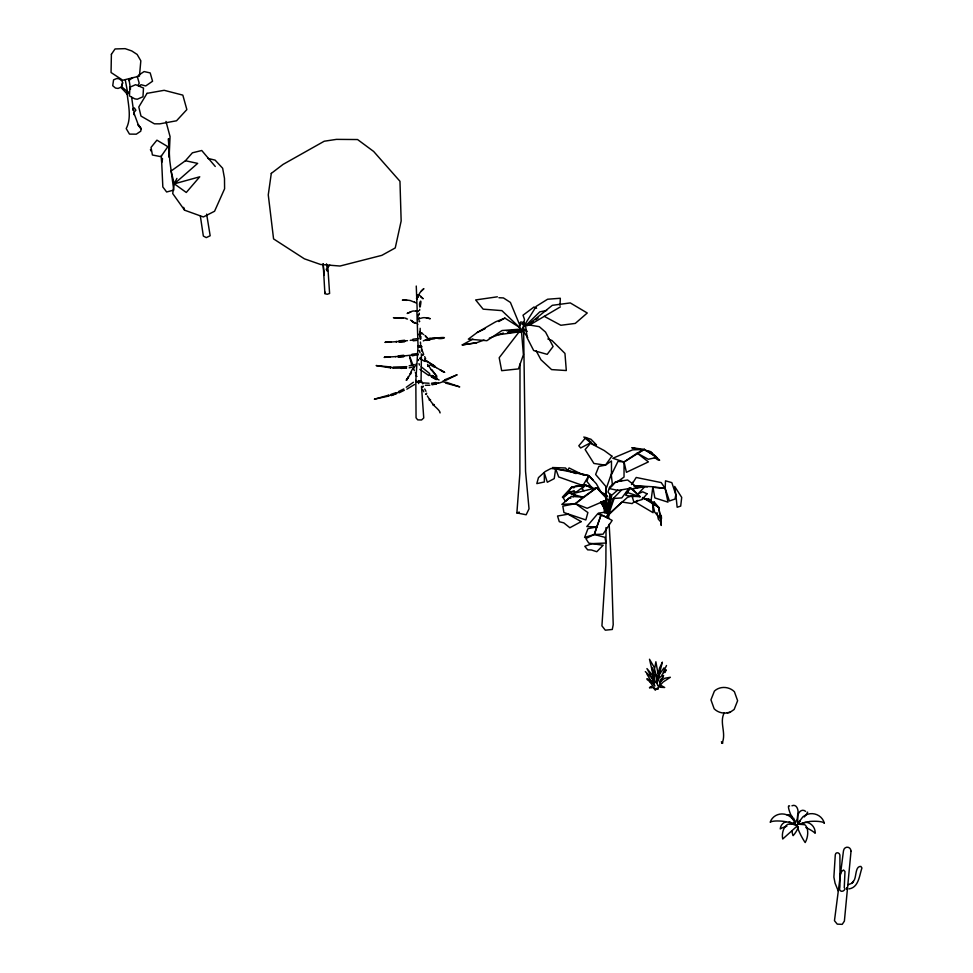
<?xml version="1.0" encoding="UTF-8"?>
<svg xmlns="http://www.w3.org/2000/svg" width="973" height="973" viewBox="0 0 973 973"><rect width="100%" height="100%" fill="white"/><g stroke="black" fill="none" stroke-linecap="round" stroke-linejoin="round"><path stroke-width="1.46" d="M420.141 331.562L420.166 328.327M420.47 339.322L420.458 336.05L420.433 339.091M654.294 677.147L654.294 674.593M657.736 685.746L656.945 682.669L653.175 681.477M606.033 527.561L605.875 564.754L601.934 625.87L605.303 630.188L612.285 629.47L613.209 624.727L611.397 564.194L609.147 524.277M606.094 512.674L606.106 509.706M656.811 682.56L655.899 675.286L651.983 667.575L654.89 682.17M606.021 512.005L606.179 487.218L606.483 512.199M406.982 300.341L402.372 300.146L406.982 300.183A13.683 10.837 0.7 0 1 410.399 300.584L416.164 302.944M421.455 353.941L421.066 380.638L422.793 383.897M421.504 350.973L421.577 346.522L420.81 345.61L421.564 346.376L419.278 347.203L421.577 346.522M414.547 302.08L414.62 301.958M436.245 338.069C452.688 336.026 439.796 340.38 436.257 337.716M329.883 265.155L327.804 267.259L327.779 266.188L329.604 293.457L327.22 294.284L324.897 293.603L324.97 292.07M560.01 305.327L560.326 298.261L547.592 299.234L536.305 306.276L523.559 326.624M420.421 342.058L420.664 344.345M131.659 97.336L133.52 110.679L133.131 108.964M724.143 713.014C719.217 722.744 726.43 732.718 722.246 742.946M519.947 332.511L519.935 323.523L520.786 321.954L523.523 322.428L525.554 471.406L529.032 508.843L526.162 514.766L516.882 512.917L519.874 473.279L520.008 363.975M419.91 307.164L419.995 306.215M419.594 310.509L419.704 309.317M419.156 314.595L419.314 313.16M417.879 317.563L418.232 314.449L418.731 314.997M401.508 317.757L393.42 317.709L401.484 318.341M417.648 324.787L417.782 324.118M162.126 161.518L162.527 158.611M654.768 668.025L655.875 661.762L657.918 673.207M523.438 326.223L524.471 319.363L523.024 315.203L534.031 306.994L536.597 308.259M657.079 678.266L659.56 668.025L662.358 662.151L657.395 681.842M656.763 683.484L658.697 678.376L662.017 675.603M417.599 318.913L417.672 319.655M420.458 306.3C417.502 305.753 422.635 294.868 420.251 306.459M610.217 494.369L607.237 509.098L610.691 494.333M658.247 687.923L658.441 687.096M657.675 680.005L659.889 673.644L664 667.855M138.567 125.408L141.134 128.752L140.744 131.209L136.293 134.177L129.482 134.104L126.198 128.57C131.732 118.22 128.327 105.023 127.171 93.87L126.502 93.031L127.609 94.43L120.786 87.327L118.061 88.434L115.471 88.044L112.722 85.733L113.573 79.835L116.857 78.485L119.436 78.898L122.209 81.197L122.622 82.839L121.503 86.597L127.195 91.462M121.503 86.597L122.622 82.839M659.512 682.487L660.509 679.251M721.394 741.827L722.039 741.973M607.651 514.887L613.221 498.517L621.638 489.906M608.405 515.179L613.987 498.808L613.221 498.517L621.808 497.896L629.373 487.838M658.575 686.683L663.343 675.785M446.741 382.547L446.266 383.277L459.718 386.877L446.619 382.365L446.266 383.277M390.526 367.83L390.611 366.967L376.137 365.568L390.526 367.83L390.611 366.967M416.882 298.553L419.679 293.165A13.671 6.58 -74.6 0 1 421.443 291.012L423.875 288.628L421.26 290.988M631.538 484.505L632.499 482.316M127.706 92.958L125.347 80.321M663.622 675.432L661.166 680.747M844.978 888.811C844.296 891.414 840.417 892.618 839.48 889.322C841.037 883.715 837.68 872.732 843.579 870.008L844.978 871.553L844.248 887.826M176.916 178.387L174.301 183.824L172.708 193.554L184.578 210.192L203.369 216.955L214.571 211.25L224.593 188.786L224.483 178.327L222.647 168.244L215.094 160.119L207.93 158.417M440.428 369.983L444.515 372.355L440.428 369.983A359.986 224.556 62.7 0 1 434.432 366.553M663.185 672.379L666.505 665.496M416.456 374.544L415.897 375.651L416.991 376.381M795.282 823.255L797.288 818.646L798.079 811.287A11.518 6.093 -74.6 0 0 791.949 805.778M664.948 672.562L666.213 669.85L662.017 674.605M138.069 85.308L139.2 83.192L137.229 76.295M420.117 334.14L420.032 332.73M523.523 322.428L522.623 324.082L519.935 323.523M576.125 473.608L567.685 470.494L565.544 467.989L552.518 467.539L555.656 468.804L554.233 478.619L547.325 482.243L544.284 472.829L544.381 481.976L536.816 483.617L538.458 477.646L545.148 471.564L551.034 468.463L567.685 470.494L569.071 467.952L583.691 475.213M629.726 488.032L625.761 495.306L633.241 496.656M410.874 371.978L412.747 368.597M408.332 377.135L406.361 380.273L408.526 376.977M420.47 336.099L420.543 339.2M406.373 380.224L408.344 376.928M429.482 340.088L425.542 336.208L429.385 340.136M411.822 365.398L409.669 356.86M412.978 365.155L409.803 356.836M631.793 484.445L636.22 477.475L661.226 482.596L665.143 488.373L669.412 500.973L675.007 499.04L675.834 494.71L674.69 486.451L681.708 497.398L680.699 506.106L677.159 507.249L675.834 494.71L671.844 482.644L665.52 480.808L665.143 488.373L668.001 502.153L654.853 497.933L652.859 486.743L633.958 485.758M444.929 379.713L445.366 380.552L457.128 374.763L444.929 379.713L445.366 380.552M658.636 687.06L663.027 682.085L670.361 677.269L664.912 678.242L660.46 681.088M417.539 294.783L417.867 295.306L416.979 295.22M593.007 488.726L585.503 485.065L571.467 487.388L568.609 491.547L576.539 491.937L585.503 485.065L592.788 487.814L584.858 485.174L576.271 485.989L571.467 487.388L562.382 497.142L568.986 492.739L574.228 490.635M637.412 500.39L635.916 502.518L653.102 512.71L652.53 502.834L642.837 497.483M796.741 826.393L782.718 839.018A11.494 7.808 -85.7 0 1 787.948 824.228L793.129 824.119M520.494 330.115L499.198 357.723L501.667 370.677L518.427 368.913L523.413 354.731L521.419 330.528M525.396 324.362L527.269 338.045L533.678 350.548L547.203 354.342L553.09 346.497L545.549 332.097L539.249 326.648L525.396 324.362L521.71 329.19L526.186 329.738M185.429 160.727L197.653 163.391L174.301 183.824L199.745 176.806L186.281 192.472L174.301 183.824L171.041 171.053L185.429 160.727L192.399 152.81L201.752 150.511L215.264 166.468M804.27 816.955L804.598 816.578A9.28 0.985 -46.1 0 0 807.286 812.187M420.883 296.68L423.133 298.76L420.956 296.777M431.294 369.801L436.841 376.417L432.048 369.91M433.994 404.683C430.93 403.759 440.307 410.12 440.112 412.856L440.015 412.905M432.9 404.926L433.776 404.452M426.393 394.15L426.636 393.214L425.566 394.345M426.113 317.745L430.285 318.694L426.15 317.818A13.646 10.594 38.6 0 0 422.963 317.721L418.475 318.816M422.817 387.266L423.17 386.062L421.759 387.509M573.048 496.923L575.092 494.843L568.986 492.739L563.185 497.884L565.556 501.375L568.767 498.176L570.944 498.03M522.61 331.708L524.727 329.592M420.604 382.231L421.589 381.258M526.15 325.091L539.784 311.859L546.692 310.484M800.414 821.042L797.69 823.608L797.787 815.338A9.487 5.777 89.4 0 1 805.571 811.348M608.77 514.072L627.5 497.349L632.803 495.695M609.074 514.51L621.893 502.019L632.158 503.588L634.226 501.727M617.794 490.003L611.19 495.719L607.857 514.401L611.64 496.315L607.979 492.046L609.609 487.108L615.678 481.878L622.282 480.407M413.391 382.255L406.264 387.278M416.383 310.825L418.049 310.801L416.383 310.801L416.858 310.399L418.049 346.266L415.836 380.394C418.621 386.001 414.534 377.475 416.967 381.769L419.57 381.963L421.054 380.771M419.047 345.585L418.062 346.412L418.816 347.215L418.049 346.266L419.047 345.488M138.397 75.347L144.089 71.564L150.195 72.914L152.554 81.233L145.719 85.94L141.036 84.7L139.103 86.196M419.533 306.142L420.202 306.057M649.538 687.704L650.463 686.95M527.232 325.505L552.311 305.327L570.275 302.919L587.254 313.002L575.274 323.413L560.874 325.274L544.272 316.359L529.02 325.408M800.11 824.435L805.194 822.258A9.535 8.343 57.2 0 1 815.179 833.277A9.475 1.739 27.3 0 0 805.863 827.512M419.156 321.795L419.74 321.345L418.998 320.676M596.644 487.728L571.236 494.004L583.192 497.191L575.481 503.625L587.169 508.295L607.59 499.55L596.644 487.728L575.481 503.625L562.808 506.142L563.926 512.54L585.843 519.947L587.887 512.552L575.481 503.625L561.859 504.415L571.333 496.364L583.192 497.191L596.644 487.728L602.445 493.639L607.639 496.704L606.07 494.6L601.229 492.18M519.594 327.463L504.902 318.11L495.622 321.82L477.257 332.462L468.341 339.127L486.877 340.696L502.044 330.528L520.616 329.129M132.912 77.548L128.813 80.54L129.032 79.482L130.504 89.212M616.809 482.158L624.034 477.074L624.058 461.98L637.169 453.15L644.357 449.392L655.814 456.483L650.39 451.63L646.072 450.779M730.078 712.297L734.165 709.451L737.619 700.706L734.408 691.742C729.13 686.391 719.898 685.88 714.401 691.098L710.947 699.83L714.158 708.794C718.329 712.978 724.52 714.048 730.078 712.297L727.269 712.723M526.94 325.724L533.155 321.406M535.649 319.679L538.13 317.952M406.836 389.176L414.462 384.53M544.272 316.359L560.387 306.884M498.76 321.552L504.902 318.11M484.043 340.051L476.138 342.91L462.26 344.904L472.866 339.066M420.968 357.505L419.91 358.052L420.591 358.21M410.825 311.956L407.164 313.464L410.606 311.871A13.683 8.319 -54.4 0 1 413.282 310.983L417.636 311.238M403.783 388.945L398.577 391.535M797.41 825.068L793.567 824.569M399.088 392.837L404.354 390.222M650.475 686.95L651.496 686.464M477.257 332.462L484.968 328.765M423.291 340.927L426.077 339.626L426.15 340.477M388.385 395.257L388.58 396.096L374.362 399.185L388.385 395.257L388.58 396.096M442.922 381.088L445.148 380.139M658.66 686.464L661.324 685.612L664.693 687.497L660.083 687.266M396.315 393.189L398.906 392.119M426.04 340.307L427.463 339.759M657.979 688.458L656.69 688.385M489.31 338.142L503.321 333.046M519.035 330.492L516.493 331.392L506.507 330.747M438.714 383.204L443.214 381.659M390.976 394.393L396.157 392.63M391.377 395.464L396.449 393.116M391.231 395.537L396.473 393.749M508.891 331.623L513.014 330.224L519.74 331.598M516.882 512.917L519.314 512.102M427.402 339.115L430.309 338.263M427.488 339.236L430.37 338.373M427.439 340.295L430.334 339.443L427.524 340.404M800.341 824.326L804.841 824.739A12.017 6.811 -77.4 0 1 805.182 842.569A12.284 1.885 62.1 0 1 797.446 827.135L797.106 824.849L797.945 824.642M848.006 884.761L851.278 883.52L853.467 881.477L852.36 882.985L852.993 881.647C856.97 878.887 854.489 866.019 860.874 866.42L861.944 867.977C859.366 875.274 858.843 887.498 848.942 888.908M388.482 395.683L391.11 394.965M436.196 383.204L438.446 382.62M409.159 365.799L414.267 364.559M409.195 367.818L414.449 366.541M419.533 380.99L421.066 380.638L419.57 381.963L416.955 381.903L415.824 380.528L416.055 417.806L417.721 419.874L421.564 419.971L423.754 417.976L421.479 386.378M423 355.206L421.54 354.938L423.693 354.464L421.65 349.064M430.358 338.908L431.817 338.592M431.44 383.277L435.88 382.474M432.267 384.371L436.743 383.557M432 384.761L436.524 383.946M462.26 344.904L476.673 342.678M498.699 334.7L522.209 331.452M431.781 338.069L434.761 337.667M431.854 339.127L434.797 338.726M412.868 339.224L418.378 338.531M413.172 340.83L417.332 340.307M411.944 354.245L417.441 353.552L417.721 354.622L412.236 355.838M399.064 340.878L404.598 340.246M398.188 355.887L403.698 355.254M406.775 366.651L393.311 367.101M401.046 368.414L406.337 367.879M406.592 368.001L393.056 368.195M507.675 332.681L520.75 331.574M612.479 485.503L611.312 475.006L617.964 461.397L624.058 461.98L644.357 449.392L656.836 457.444L648.286 459.268L637.169 453.15L648.419 461.895L626.43 472.306L624.058 461.98L612.795 458.247L632.657 449.842L644.357 449.392L631.805 447.738L641.754 449.915M399.125 341.438A355.315 317.076 -2.2 0 1 390.757 342.046L385.162 342.326L390.757 342.168M389.918 357.091L384.347 357.359L389.905 356.921A353.88 314.218 -2.1 0 0 398.249 356.434M399.149 341.839L404.732 341.426M398.273 356.848L403.831 356.446M385.162 342.326L390.745 341.924M384.335 357.322L389.905 356.921M497.373 296.814L475.639 299.939L483.155 309.159L501.91 310.63L519.351 327.281M399.185 341.985L404.78 341.608M398.31 356.994L403.892 356.617M654.853 688.446L654.184 687.838M434.773 338.19L436.269 338.105M581.963 485.734L576.271 485.989L585.503 485.065L581.89 488.92L584.08 490.72M649.526 687.716L652.36 687.741M429.105 383.253L422.318 382.851M425.359 385.308L429.859 385.235M498.918 297.726L503.418 297.92L510.411 302.433L519.862 325.323M401.496 318.049L403.004 318.159M634.019 485.843L647.361 486.926M654.768 487.534L665.143 488.373L652.859 486.743L651.18 499.903L642.216 498.273M390.574 367.405L393.262 367.685M647.483 451.217L650.39 451.63L652.445 453.54M571.467 487.388L574.058 487.777M403.029 317.757L406.045 318.268M567.685 470.494L588.799 475.639L592.995 479.835M406.009 318.67L407.505 319.059M418.791 359.755L418.062 359.548L418.062 360.545M443.992 382L446.449 382.827M646.923 678.631L650.645 680.468L654.549 685.406M789.225 821.747L790.66 822.27M523.158 329.713L527.269 331.258M547.86 338.969L551.971 340.501L564.96 353.442L566.31 370.543L551.582 369.594L540.976 359.779L536.245 350.961M419.509 365.118L418.998 363.61M410.472 320.141L411.944 320.822M436.622 378.838L439.078 380.005M645.306 671.613L652.469 678.473M794.527 824.386L788.641 822.258A12.99 3.065 6.6 0 0 770.19 822.246A13.075 12.369 23.9 0 1 786.427 814.669C791 816.262 794.613 820.324 795.391 825.14M440.355 370.129L444.503 372.331M432.085 375.408L436.926 378.083M432.182 375.724L437.072 378.424M431.294 376.551L436.172 379.251M431.404 376.867L436.33 379.592M430.066 364.753L434.165 367.064M642.849 497.641L658.697 507.359L660.691 518.39L661.518 518.414L661.239 515.276L661.251 525.469L660.703 521.808L658.332 519.168L656.982 512.613M426.782 361.044L434.7 366.055M426.94 361.348L429.944 363.221M429.312 374.617L431.744 376.137M430.942 363.841L434.87 366.322M420.056 358.478L424.046 361.08M418.341 334.335L418.962 334.736M423.158 334.177L423.766 334.59M414.863 322.452L416.298 323.413M647.094 679.543L651.083 682.596L649.855 681.428L653.588 687.327M791.365 822.769L792.934 824.277M648.213 498.65L658.697 507.359L660.558 518.925L654.671 512.139L652.53 502.834L658.697 507.359L653.929 501.703L654.841 504.914M429.738 373.62L421.175 366.772M428.898 375.602L419.898 369.351M654.306 457.14L657.444 459.67L659.645 460.229L655.534 456.41M417.551 310.776L418.013 311.555L417.344 311.36M793.129 822.696L795.002 824.411L794.892 821.078L793.518 817.977M425.055 335.661L425.736 336.317M418.548 381.963L419.083 382.584M137.85 124.933L141.134 128.752L137.935 123.887L133.678 112.309L134.25 114.911L134.019 112.382L135.879 110.217L134.323 107.906L132.912 108.879L133.435 110.326M593.299 489.431L586.901 481.428L588.799 475.639L555.656 468.804L558.684 476.952L582.961 485.563L588.799 475.639L596.327 483.763L600.633 491.365M431.501 370.044L427.548 364.376M522.635 330.394L527.755 337.534M646.923 674.155L651.813 682.146M326.162 269.193L327.451 271.236L326.527 263.853M427.317 395.902L429.774 399.806A53.479 18.073 73 0 0 433.447 404.804M417.478 295.354L419.558 295.451A13.768 5.193 75.7 0 1 421.066 296.643M415.301 372.586L415.763 373.377M600.803 501.74L606.434 511.494M600.56 501.971L606.203 511.725M653.163 681.501L654.817 686.184M424.739 388.981L425.955 391.316M422.598 389.455L423.814 391.791M424.581 358.903L425.578 360.837M838.203 890.915L835.065 883.192L833.885 877.087L835.284 854.805C835.612 851.703 839.504 852.372 839.906 855.072L840.027 879.422M792.813 819.023L790.587 814.255A11.773 2.189 64.2 0 1 789.614 805.972M424.678 356.629L425.663 358.672M150.414 149.562L151.156 151.131M417.77 355.133L417.441 353.552M413.878 369.472L414.352 370.64M419.132 350.414L420.105 352.773M183.666 207.346L184.578 210.192M206.641 214.121L210.168 235.746L206.276 237.607L203.345 236.062L200.377 216.213M606.69 515.848L607.432 518.329M654.586 681.076L649.502 659.244L653.929 666.858L657.14 678.595M165.969 121.43L170.056 136.561L169.132 157.225L168.828 148.65M654.865 682.815L652.749 675.444L646.948 668.573L651.995 677.78L653.832 683.946L653.613 682.487M604.002 500.913L605.34 512.856M603.224 500.986L604.561 512.929M323.085 263.829L324.277 275.395L324.033 271.394M395.5 356.738L395.439 356.58M323.182 264.072L324.897 293.603M608.636 515.398L608.806 518.354M161.36 155.534L161.7 162.43M161.506 158.149L162.832 186.95L166.638 191.985L173.753 190.088L169.764 160.594L168.487 138.653L168.682 144.369M416.262 286.038L417.162 309.353M418.439 380.577L418.56 383.569M846.522 887.68L846.534 889.188M420.02 331.465A355.364 11.968 88.8 0 1 419.886 336.038M412.09 355.036A352.044 312.442 -2.1 0 1 403.795 355.936M426.405 361.64A358.076 223.267 62.7 0 1 424.41 360.375M413.014 340.027A353.467 315.276 -2.2 0 1 410.241 340.343M407.468 340.647A353.467 315.276 -2.2 0 1 404.695 340.927M416.456 363.647A359.913 122.379 -81 0 1 413.464 368.791M411.457 372.148A361.859 123.097 -81.1 0 1 408.429 377.05M786.135 821.759A7.431 6.787 -59.8 0 0 780.249 828.911A7.431 1.289 -16.9 0 1 786.829 826.259M791.986 830.772A7.626 3.491 80.5 0 0 793.117 835.661A7.443 1.934 -56.7 0 0 798.334 826.709M786.865 814.79A7.614 6.361 69.7 0 1 792.448 816.7M111.396 54.293L111.056 72.525L122.78 80.236L139.443 76.101L140.83 60.825L137.157 54.452L131.756 50.937L125.14 48.65L115.045 48.954L111.396 54.293M129.956 87.181L129.433 95.901L134.761 98.832L137.302 99.222L142.97 96.765L143.493 88.044L135.612 84.687L129.956 87.181M851.022 851.168L844.382 921.115L842.217 924.35L837.254 924.143L834.469 920.713L843.469 850.889C844.102 845.805 850.779 846.036 851.022 851.168M411.895 321.199L414.741 323.121L411.895 321.199M419.327 318.207L419.144 318.889L419.266 318.147M271.285 173.413L268.268 194.88L273.571 238.908L304.379 258.818L320.616 264.486L340.027 266.03L381.842 255.352L395.245 247.945L401.156 220.993L399.964 181.282L373.644 151.447L357.565 139.54L336.476 139.37L324.216 141.231L283.046 164.413L271.285 173.413M596.741 526.952L594.321 534.469L585.843 538.568L588.774 543.116L603.138 545.257L596.802 551.715L591.402 549.976L587.668 549.854L584.797 546.291L592.302 543.615L605.851 543.043L605.072 537.388L594.321 534.469L584.591 537.461L587.972 528.667L596.741 526.952L601.168 514.62L598.322 513.136L605.583 512.139L608.794 515.167L606.678 517.174L597.556 513.951L586.804 526.539L596.741 526.952M799.392 821.358L798.468 824.131L809.804 821.455A13.415 3.016 -3.7 0 1 824.374 823.304A13.306 12.892 -14.5 0 0 805.486 815.119L802.993 816.736L799.392 821.358M601.168 514.62L594.321 534.469L603.041 534.201L612.163 520.421L601.168 514.62M611.494 473.437L606.641 487.4L595.622 474.471L598.857 466.395L605.437 465.167L611.47 460.934L611.494 473.437M417.368 296.546L417.904 297.081L417.368 296.546M657.055 689.066L655.778 689.261L657.055 689.066M416.505 298.212L417.259 298.893L416.505 298.212M421.236 333.021L420.883 333.775L421.893 333.812L422.258 333.058L421.236 333.021M436.342 367.575L436.354 367.587M420.312 334.493L419.704 334.298L420.312 334.493M147.032 93.347L138.798 106.994L140.976 116.067L154.391 123.826L159.803 123.839L176.514 120.786L186.865 109.584L182.827 95.123L164.169 90.307L147.032 93.347M655.778 689.662L654.926 689.687L655.778 689.662M167.867 146.668L160.91 156.677L152.408 154.999L151.022 147.422L156.921 140.161L167.867 146.668M611.908 456.155L605.437 465.167L593.931 463.464L585.138 449.538L591.243 442.447L585.904 437.449L578.813 445.768L580.662 447.969L591.243 442.447L592.387 444.272L604.16 450.499L611.908 456.155M416.748 294.892L416.675 295.622L417.514 295.135L416.748 294.892M647.057 493.785L642.168 499.526L633.861 502.007L632.073 496.303L640.1 496.692L632.219 488.835L630.857 488.264L617.94 490.416L609.548 488.604L615.678 481.878L627.609 479.981L637.692 487.789L632.219 488.835L644.685 486.78L638.033 493.87L642.703 491.815L647.057 493.785M425.262 360.448L425.043 361.421L426.417 360.655L425.262 360.448M607.347 510.326L606.824 510.886L606.07 494.6L607.347 510.326M429.275 365.799L427.816 366.128L429.275 365.799M429.494 399.502L429.324 400.268L430.492 399.635L429.494 399.502M630.857 488.264L626.369 492.229L640.1 496.692L630.857 488.264M410.29 373.535L410.813 373.9L410.278 373.547M655.048 688.848L654.075 688.677L655.048 688.848M581.197 521.601L569.862 527.743L563.793 522.866L559.293 521.723L557.541 516.031L568.001 514.206L581.197 521.601M722.489 742.557L721.613 743.019L722.671 743.372L722.489 742.557M658.076 688.495L657.724 689.176L658.076 688.495M596.437 444.856L592.387 444.272L583.812 437.023L590.964 439.261L596.437 444.856M128.205 92.751L127.548 91.571L128.424 93.42L128.205 92.751M396.388 341.985L396.291 341.328L396.364 341.985"/></g></svg>
